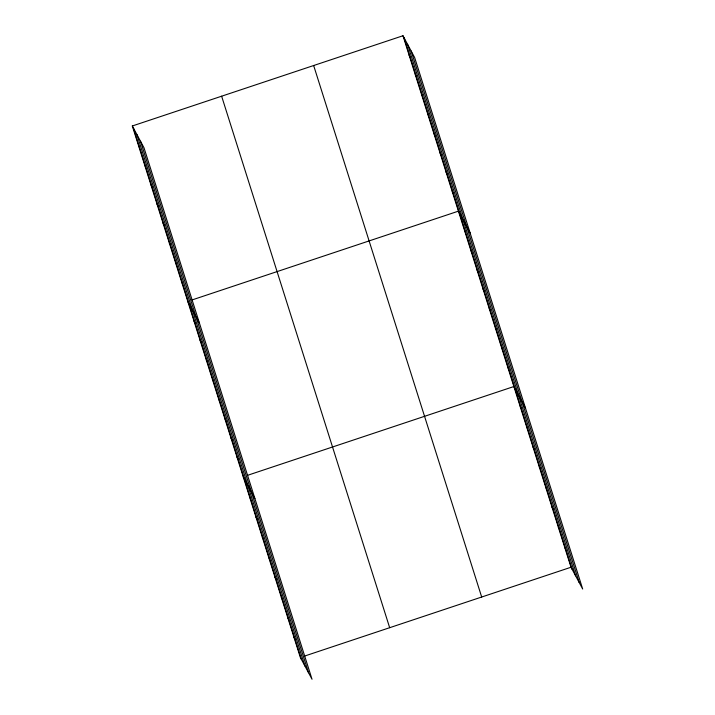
<?xml version="1.0" encoding="UTF-8"?>
<svg xmlns="http://www.w3.org/2000/svg" width="715" height="715" viewBox="0 0 715 715"><rect width="100%" height="100%" fill="white"/><g stroke="black" fill="none" stroke-linecap="round" stroke-linejoin="round"><path stroke-width="1.07" d="M132.32 125.974L143.992 147.755L312.026 679.25L300.354 657.478L132.32 125.974L402.974 35.75L414.646 57.522L582.68 589.026L571.008 567.245L402.974 35.75M191.978 299.969L458.422 211.148L470.095 232.92M247.426 475.368L513.871 386.538L525.552 408.31M304.554 656.075L571.008 567.245M409.132 55.243L410.213 57.254M415.29 74.726L416.371 76.737M421.457 94.219L422.538 96.23M427.615 113.703L428.696 115.714M433.782 133.196L434.854 135.207M439.94 152.679L441.021 154.69M446.097 172.172L447.179 174.183M452.264 191.656L453.346 193.667M464.58 230.632L465.662 232.652M470.747 250.125L471.828 252.136M476.905 269.609L477.986 271.629M483.063 289.101L484.144 291.112M489.23 308.585L490.311 310.605M495.388 328.078L496.469 330.089M501.555 347.562L502.627 349.581M507.713 367.054L508.794 369.065M520.225 406.62L521.298 408.631M526.571 426.694L527.652 428.714M532.916 446.777L533.998 448.788M539.262 466.859L540.343 468.87M545.617 486.933L546.698 488.953M551.962 507.015L553.044 509.026M558.308 527.089L559.389 529.109M564.653 547.172L565.735 549.183M138.478 145.467L139.559 147.478M144.645 164.951L145.726 166.97M150.802 184.443L151.884 186.454M156.969 203.927L158.042 205.947M163.127 223.42L164.209 225.431M169.285 242.903L170.367 244.923M175.452 262.396L176.534 264.407M181.61 281.88L182.691 283.9M187.768 301.373L199.449 323.144M193.935 320.856L195.016 322.876M200.093 340.349L201.174 342.36M206.26 359.842L207.332 361.853M212.418 379.325L213.499 381.336M218.576 398.818L219.657 400.829M224.742 418.302L225.815 420.313M230.9 437.795L231.982 439.805M237.058 457.278L238.14 459.289M243.225 476.771L254.898 498.543M249.571 496.845L250.652 498.864M255.916 516.927L256.998 518.938M262.271 537.001L263.343 539.021M268.617 557.083L269.698 559.094M274.962 577.166L276.044 579.177M281.308 597.24L282.389 599.25M287.662 617.322L288.735 619.333M294.008 637.396L295.089 639.416M411.152 51.006L579.186 582.502M407.55 44.285L575.584 575.781M404.055 37.761L572.089 569.265M313.653 65.521L481.687 597.025M221.632 96.203L389.666 627.699M140.498 141.23L308.531 672.726M136.896 134.509L304.93 666.014M133.401 127.994L301.435 659.489"/></g></svg>
